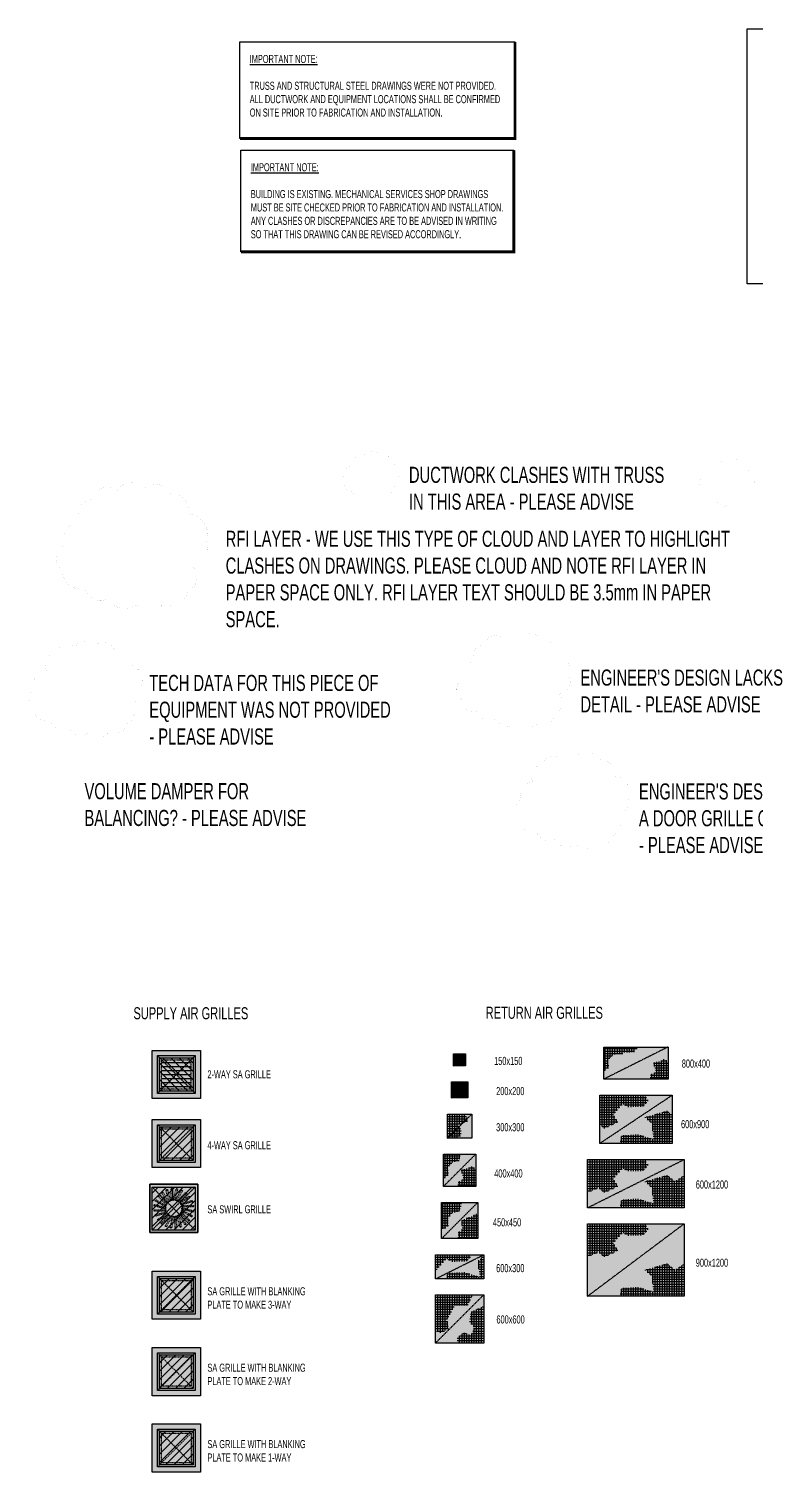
# Model space of a CAD drawing. Header units: millimetres. Extents: x 141 to 153906, y 19826 to 64501.
# Drawn here: x 38453 to 47500, y 22445 to 40407 of the extents above; entities that cross this region are included whole.
import ezdxf

# ---------------------------------------------------------------- set-up
doc = ezdxf.new("R2010")
doc.units = ezdxf.units.MM
doc.linetypes.add('HD', pattern=[3.3, 1.8, -1.5])
for name, color, linetype in [('Hvac-Notes', 7, 'Continuous'), ('Hvac-RAGrille', 210, 'Continuous'), ('Hvac-RAGrilleShade', 223, 'Continuous'), ('Hvac-SAGrille', 160, 'Continuous'), ('Hvac-SAGrilleShade', 163, 'Continuous'), ('Hvac-TextLabel2', 2, 'Continuous'), ('HvacDuctText', 7, 'Continuous'), ('Hvactext', 7, 'Continuous'), ('RFI Layer', 240, 'Continuous')]:
    doc.layers.add(name, color=color, linetype=linetype)
doc.styles.add('Arial Narrow_1', font='ARIALN.TTF', dxfattribs={"height": 250})

# ---------------------------------------------------------------- blocks, each defined once
blk = doc.blocks.new('Diffuser 2-Way')
at = {"layer": 'Hvac-SAGrille'}
h = blk.add_hatch(dxfattribs=at)
h.set_pattern_fill('U', color=8, scale=73.043478, angle=135, style=0, pattern_type=0)
h.set_pattern_definition([(135, (43973.736, -517232.77), (-51.649539, -51.649539), [])])
h.paths.add_polyline_path([(-91, 91), (-508, 91), (-508, 509), (-91, 509)])
at = {"layer": 'Hvac-SAGrilleShade'}
blk.add_hatch(color=256, dxfattribs=at).paths.add_polyline_path([(-600, 0), (0, 0), (0, 600), (-600, 600)])
at = {"layer": 'Hvac-SAGrille', "color": 1, "linetype": 'HD'}
for p, q in [((-535, 535), (-65, 65)), ((-535, 65), (-65, 535))]:
    blk.add_line(p, q, dxfattribs=at)
at = {"layer": 'Hvac-SAGrille', "color": 1, "linetype": 'Continuous'}
for p, q in [((-483, 450), (-117, 450)), ((-483, 400), (-117, 400)), ((-483, 350), (-117, 350)), ((-483, 300), (-117, 300)), ((-483, 250), (-117, 250)), ((-483, 200), (-117, 200)), ((-483, 150), (-117, 150))]:
    blk.add_line(p, q, dxfattribs=at)
at = {"layer": 'Hvac-SAGrille'}
blk.add_lwpolyline([(0, 0), (-600, 0), (-600, 600), (0, 600)], close=True, dxfattribs=at)
at = {"layer": 'Hvac-SAGrille', "color": 1}
blk.add_lwpolyline([(-65, 65), (-535, 65), (-535, 535), (-65, 535)], close=True, dxfattribs=at)
at = {"layer": 'Hvac-SAGrille', "color": 4}
blk.add_lwpolyline([(-91, 91), (-509, 91), (-509, 509), (-91, 509)], close=True, dxfattribs=at)
at = {"layer": 'Hvac-SAGrille', "color": 8, "linetype": 'HD'}
blk.add_lwpolyline([(-117, 117), (-483, 117), (-483, 483), (-117, 483)], close=True, dxfattribs=at)
blk = doc.blocks.new('*X273')
at = {"color": 0}
for p, q in [((24020, 24158), (24750, 24158)), ((24020, 24128), (24771, 24128)), ((24020, 24098), (24755, 24098)), ((24050, 23790), (24050, 24188)), ((24080, 23803), (24080, 24188)), ((24110, 23816), (24110, 24188)), ((24140, 23829), (24140, 24188)), ((24170, 23824), (24170, 24188)), ((24200, 23799), (24200, 24188)), ((24230, 23776), (24230, 24188)), ((24260, 23790), (24260, 24188)), ((24290, 23804), (24290, 24188)), ((24320, 23818), (24320, 24188)), ((24350, 23963), (24350, 24188)), ((24380, 23995), (24380, 24188)), ((24410, 24027), (24410, 24188)), ((24440, 24060), (24440, 24188)), ((24470, 24073), (24470, 24188)), ((24500, 24056), (24500, 24188)), ((24530, 24041), (24530, 24188)), ((24560, 24042), (24560, 24188)), ((24590, 24042), (24590, 24188)), ((24620, 24043), (24620, 24188)), ((24650, 24044), (24650, 24188)), ((24680, 24045), (24680, 24188)), ((24710, 24049), (24710, 24188)), ((24740, 24082), (24740, 24174)), ((24770, 24114), (24770, 24131)), ((24020, 24068), (24448, 24068)), ((24020, 24038), (24420, 24038)), ((24020, 24008), (24392, 24008)), ((24020, 23978), (24364, 23978)), ((24020, 23948), (24340, 23948)), ((24020, 23918), (24359, 23918)), ((24350, 23832), (24350, 23933)), ((24478, 24068), (24727, 24068)), ((24740, 23907), (24740, 23916)), ((24748, 23918), (25103, 23918)), ((24770, 23882), (24770, 23925)), ((24800, 23856), (24800, 23933)), ((24830, 23744), (24830, 23942)), ((24852, 23948), (25067, 23948)), ((24860, 23588), (24860, 23951)), ((24890, 23588), (24890, 23959)), ((24920, 23588), (24920, 23968)), ((24950, 23588), (24950, 23976)), ((24957, 23978), (25032, 23978)), ((24980, 23588), (24980, 23985)), ((25010, 23588), (25010, 23993)), ((25040, 23588), (25040, 23972)), ((25070, 23588), (25070, 23947)), ((25100, 23588), (25100, 23921)), ((25115, 23918), (25220, 23918)), ((25130, 23588), (25130, 23929)), ((25158, 23948), (25220, 23948)), ((25160, 23588), (25160, 23950)), ((25190, 23588), (25190, 23971)), ((25201, 23978), (25220, 23978)), ((24020, 23888), (24378, 23888)), ((24020, 23858), (24397, 23858)), ((24020, 23828), (24139, 23828)), ((24020, 23798), (24069, 23798)), ((24165, 23828), (24342, 23828)), ((24200, 23798), (24278, 23798)), ((24380, 23846), (24380, 23886)), ((24762, 23888), (25220, 23888)), ((24797, 23858), (25220, 23858)), ((24822, 23828), (25220, 23828)), ((24824, 23798), (25220, 23798)), ((24827, 23768), (25220, 23768)), ((24830, 23738), (25220, 23738)), ((24426, 23618), (25220, 23618)), ((24433, 23648), (24815, 23648)), ((24440, 23588), (24440, 23673)), ((24441, 23678), (24718, 23678)), ((24470, 23588), (24470, 23691)), ((24500, 23588), (24500, 23692)), ((24530, 23588), (24530, 23694)), ((24560, 23588), (24560, 23695)), ((24590, 23588), (24590, 23697)), ((24620, 23588), (24620, 23698)), ((24650, 23588), (24650, 23699)), ((24680, 23588), (24680, 23690)), ((24710, 23588), (24710, 23681)), ((24740, 23588), (24740, 23672)), ((24770, 23588), (24770, 23663)), ((24800, 23588), (24800, 23653)), ((24830, 23588), (24830, 23644)), ((24833, 23708), (25220, 23708)), ((24836, 23678), (25220, 23678)), ((24839, 23648), (25220, 23648))]:
    blk.add_line(p, q, dxfattribs=at)
blk = doc.blocks.new('RA-6X12')
at = {"layer": 'Hvac-RAGrilleShade'}
blk.add_hatch(color=256, dxfattribs=at).paths.add_polyline_path([(0, 600), (0, 0), (1200, 0), (1200, 600)])
at = {"layer": 'Hvac-RAGrille', "color": 1, "linetype": 'HD'}
blk.add_line((0, 0), (1200, 600), dxfattribs=at)
at = {"layer": 'Hvac-RAGrille', "color": 210}
blk.add_lwpolyline([(0, 0), (0, 600), (1200, 600), (1200, 0)], close=True, dxfattribs=at)
at = {"layer": 'Hvac-RAGrille', "color": 8}
blk.add_blockref('*X273', (-24020, -23588), dxfattribs=at)
blk = doc.blocks.new('*X275')
at = {"color": 0}
for p, q in [((60695, 33698), (60942, 33698)), ((60695, 33668), (60938, 33668)), ((60695, 33638), (60928, 33638)), ((60695, 33608), (60917, 33608)), ((60710, 33385), (60710, 33713)), ((60740, 33393), (60740, 33713)), ((60770, 33415), (60770, 33713)), ((60800, 33546), (60800, 33713)), ((60830, 33580), (60830, 33713)), ((60860, 33589), (60860, 33713)), ((60890, 33598), (60890, 33713)), ((60920, 33616), (60920, 33713)), ((60695, 33578), (60825, 33578)), ((60695, 33548), (60801, 33548)), ((60695, 33518), (60778, 33518)), ((60695, 33488), (60776, 33488)), ((60695, 33458), (60779, 33458)), ((60695, 33428), (60782, 33428)), ((60943, 33458), (61145, 33458)), ((60946, 33488), (61145, 33488)), ((60949, 33428), (61145, 33428)), ((60950, 33427), (60950, 33490)), ((60980, 33263), (60980, 33506)), ((61003, 33518), (61145, 33518)), ((61010, 33263), (61010, 33520)), ((61040, 33263), (61040, 33529)), ((61070, 33263), (61070, 33537)), ((61087, 33548), (61145, 33548)), ((61100, 33263), (61100, 33557)), ((61130, 33263), (61130, 33570)), ((60695, 33398), (60747, 33398)), ((60898, 33278), (61145, 33278)), ((60900, 33308), (61145, 33308)), ((60902, 33338), (61145, 33338)), ((60920, 33263), (60920, 33352)), ((60949, 33368), (61145, 33368)), ((60950, 33398), (61145, 33398)), ((60950, 33263), (60950, 33381))]:
    blk.add_line(p, q, dxfattribs=at)
blk = doc.blocks.new('RA-45X45')
at = {"layer": 'Hvac-RAGrilleShade'}
blk.add_hatch(color=256, dxfattribs=at).paths.add_polyline_path([(0, 450), (0, 0), (450, 0), (450, 450)])
at = {"layer": 'Hvac-RAGrille', "color": 1, "linetype": 'HD'}
blk.add_line((0, 0), (450, 450), dxfattribs=at)
at = {"layer": 'Hvac-RAGrille', "color": 210}
blk.add_lwpolyline([(0, 0), (0, 450), (450, 450), (450, 0)], close=True, dxfattribs=at)
at = {"layer": 'Hvac-RAGrille', "color": 8}
blk.add_blockref('*X275', (-60695, -33263), dxfattribs=at)
blk = doc.blocks.new('*X277')
at = {"color": 0}
for p, q in [((56520, 12668), (56727, 12668)), ((56520, 12638), (56722, 12638)), ((56520, 12608), (56713, 12608)), ((56520, 12578), (56624, 12578)), ((56540, 12398), (56540, 12688)), ((56570, 12522), (56570, 12688)), ((56600, 12554), (56600, 12688)), ((56630, 12585), (56630, 12688)), ((56660, 12594), (56660, 12688)), ((56690, 12602), (56690, 12688)), ((56720, 12628), (56720, 12688)), ((56520, 12548), (56595, 12548)), ((56520, 12518), (56570, 12518)), ((56520, 12488), (56576, 12488)), ((56520, 12458), (56583, 12458)), ((56520, 12428), (56578, 12428)), ((56520, 12398), (56540, 12398)), ((56570, 12422), (56570, 12518)), ((56739, 12488), (56920, 12488)), ((56747, 12458), (56920, 12458)), ((56750, 12447), (56750, 12497)), ((56755, 12428), (56920, 12428)), ((56764, 12398), (56920, 12398)), ((56780, 12288), (56780, 12503)), ((56810, 12288), (56810, 12509)), ((56831, 12518), (56904, 12518)), ((56840, 12288), (56840, 12522)), ((56870, 12288), (56870, 12535)), ((56900, 12288), (56900, 12523)), ((56699, 12308), (56920, 12308)), ((56702, 12338), (56920, 12338)), ((56720, 12288), (56720, 12354)), ((56750, 12368), (56920, 12368)), ((56750, 12288), (56750, 12368))]:
    blk.add_line(p, q, dxfattribs=at)
blk = doc.blocks.new('RA-4X4')
at = {"layer": 'Hvac-RAGrilleShade'}
blk.add_hatch(color=256, dxfattribs=at).paths.add_polyline_path([(0, 400), (0, 0), (400, 0), (400, 400)])
at = {"layer": 'Hvac-RAGrille', "color": 1, "linetype": 'HD'}
blk.add_line((0, 0), (400, 400), dxfattribs=at)
at = {"layer": 'Hvac-RAGrille', "color": 210}
blk.add_lwpolyline([(0, 0), (0, 400), (400, 400), (400, 0)], close=True, dxfattribs=at)
at = {"layer": 'Hvac-RAGrille', "color": 8}
blk.add_blockref('*X277', (-56520, -12288), dxfattribs=at)
blk = doc.blocks.new('600x300 Eggcrate')
at = {"layer": 'Hvac-RAGrilleShade'}
blk.add_hatch(color=256, dxfattribs=at).paths.add_polyline_path([(56008, 15411), (56008, 15111), (56608, 15111), (56608, 15411)])
at = {"layer": 'Hvac-RAGrille', "color": 1, "linetype": 'HD'}
blk.add_line((56008, 15111), (56608, 15411), dxfattribs=at)
at = {"layer": 'Hvac-RAGrille', "color": 8}
for p, q in [((56008, 15381), (56443, 15381)), ((56008, 15351), (56136, 15351)), ((56008, 15321), (56108, 15321)), ((56008, 15291), (56080, 15291)), ((56038, 15246), (56038, 15411)), ((56068, 15278), (56068, 15411)), ((56098, 15310), (56098, 15411)), ((56128, 15343), (56128, 15411)), ((56158, 15356), (56158, 15411)), ((56166, 15351), (56416, 15351)), ((56188, 15339), (56188, 15411)), ((56218, 15324), (56218, 15411)), ((56248, 15324), (56248, 15411)), ((56278, 15325), (56278, 15411)), ((56308, 15326), (56308, 15411)), ((56338, 15327), (56338, 15411)), ((56368, 15328), (56368, 15411)), ((56398, 15332), (56398, 15411)), ((56428, 15365), (56428, 15411)), ((56458, 15400), (56458, 15409)), ((56540, 15321), (56608, 15321)), ((56543, 15291), (56608, 15291)), ((56548, 15237), (56548, 15344)), ((56562, 15351), (56608, 15351)), ((56578, 15381), (56608, 15381)), ((56578, 15111), (56578, 15373)), ((56008, 15261), (56053, 15261)), ((56008, 15231), (56028, 15231)), ((56152, 15141), (56533, 15141)), ((56158, 15111), (56158, 15166)), ((56159, 15171), (56436, 15171)), ((56188, 15111), (56188, 15184)), ((56218, 15111), (56218, 15185)), ((56248, 15111), (56248, 15187)), ((56278, 15111), (56278, 15188)), ((56308, 15111), (56308, 15190)), ((56338, 15111), (56338, 15191)), ((56368, 15111), (56368, 15192)), ((56398, 15111), (56398, 15183)), ((56428, 15111), (56428, 15174)), ((56458, 15111), (56458, 15165)), ((56488, 15111), (56488, 15155)), ((56518, 15111), (56518, 15146)), ((56546, 15261), (56608, 15261)), ((56548, 15231), (56608, 15231)), ((56548, 15111), (56548, 15137)), ((56551, 15201), (56608, 15201)), ((56554, 15171), (56608, 15171)), ((56557, 15141), (56608, 15141))]:
    blk.add_line(p, q, dxfattribs=at)
at = {"layer": 'Hvac-RAGrille', "color": 210}
blk.add_lwpolyline([(56008, 15111), (56008, 15411), (56608, 15411), (56608, 15111)], close=True, dxfattribs=at)
blk = doc.blocks.new('900x600 Eggcrate')
at = {"layer": 'Hvac-RAGrilleShade'}
blk.add_hatch(color=256, dxfattribs=at).paths.add_polyline_path([(0, 600), (0, 0), (900, 0), (900, 600)])
at = {"layer": 'Hvac-RAGrille', "color": 1, "linetype": 'HD'}
blk.add_line((0, 0), (900, 600), dxfattribs=at)
at = {"layer": 'Hvac-RAGrille', "color": 8}
for p, q in [((0, 570), (581, 570)), ((0, 540), (601, 540)), ((30, 211), (30, 600)), ((60, 187), (60, 600)), ((90, 201), (90, 600)), ((120, 215), (120, 600)), ((150, 229), (150, 600)), ((180, 374), (180, 600)), ((210, 407), (210, 600)), ((240, 439), (240, 600)), ((270, 471), (270, 600)), ((300, 485), (300, 600)), ((330, 468), (330, 600)), ((360, 452), (360, 600)), ((390, 453), (390, 600)), ((420, 454), (420, 600)), ((450, 455), (450, 600)), ((480, 455), (480, 600)), ((510, 456), (510, 600)), ((540, 461), (540, 600)), ((570, 493), (570, 585)), ((600, 525), (600, 542)), ((0, 510), (586, 510)), ((0, 480), (278, 480)), ((0, 450), (250, 450)), ((0, 420), (222, 420)), ((0, 390), (195, 390)), ((0, 360), (170, 360)), ((308, 480), (558, 480)), ((683, 360), (898, 360)), ((690, 0), (690, 362)), ((720, 0), (720, 371)), ((750, 0), (750, 379)), ((780, 0), (780, 388)), ((788, 390), (862, 390)), ((810, 0), (810, 396)), ((840, 0), (840, 405)), ((870, 0), (870, 383)), ((0, 330), (189, 330)), ((0, 300), (209, 300)), ((0, 270), (228, 270)), ((0, 240), (172, 240)), ((31, 210), (109, 210)), ((180, 244), (180, 345)), ((210, 258), (210, 298)), ((570, 319), (570, 328)), ((578, 330), (900, 330)), ((592, 300), (900, 300)), ((600, 293), (600, 336)), ((627, 270), (900, 270)), ((630, 268), (630, 345)), ((652, 240), (900, 240)), ((655, 210), (900, 210)), ((658, 180), (900, 180)), ((660, 156), (660, 353)), ((256, 30), (900, 30)), ((264, 60), (645, 60)), ((270, 0), (270, 85)), ((271, 90), (548, 90)), ((300, 0), (300, 102)), ((330, 0), (330, 104)), ((360, 0), (360, 105)), ((390, 0), (390, 107)), ((420, 0), (420, 108)), ((450, 0), (450, 110)), ((480, 0), (480, 111)), ((510, 0), (510, 102)), ((540, 0), (540, 93)), ((570, 0), (570, 83)), ((600, 0), (600, 74)), ((630, 0), (630, 65)), ((660, 0), (660, 56)), ((661, 150), (900, 150)), ((663, 120), (900, 120)), ((666, 90), (900, 90)), ((669, 60), (900, 60))]:
    blk.add_line(p, q, dxfattribs=at)
at = {"layer": 'Hvac-RAGrille', "color": 210}
blk.add_lwpolyline([(0, 0), (0, 600), (900, 600), (900, 0)], close=True, dxfattribs=at)
blk = doc.blocks.new('*X74')
at = {"color": 0}
for p, q in [((74420, 19958), (74868, 19958)), ((74450, 19530), (74450, 19988)), ((74480, 19516), (74480, 19988)), ((74510, 19526), (74510, 19988)), ((74540, 19544), (74540, 19988)), ((74570, 19692), (74570, 19988)), ((74600, 19746), (74600, 19988)), ((74630, 19800), (74630, 19988)), ((74660, 19854), (74660, 19988)), ((74690, 19855), (74690, 19988)), ((74720, 19855), (74720, 19988)), ((74750, 19855), (74750, 19988)), ((74780, 19856), (74780, 19988)), ((74810, 19856), (74810, 19988)), ((74840, 19900), (74840, 19988)), ((74870, 19962), (74870, 19988)), ((74420, 19928), (74854, 19928)), ((74420, 19898), (74839, 19898)), ((74420, 19868), (74825, 19868)), ((74420, 19838), (74651, 19838)), ((74420, 19808), (74634, 19808)), ((74420, 19778), (74618, 19778)), ((74869, 19778), (75020, 19778)), ((74870, 19618), (74870, 19779)), ((74900, 19590), (74900, 19792)), ((74930, 19388), (74930, 19806)), ((74935, 19808), (75020, 19808)), ((74960, 19388), (74960, 19819)), ((74990, 19388), (74990, 19833)), ((75001, 19838), (75020, 19838)), ((74420, 19748), (74601, 19748)), ((74420, 19718), (74584, 19718)), ((74420, 19688), (74568, 19688)), ((74420, 19658), (74570, 19658)), ((74420, 19628), (74574, 19628)), ((74420, 19598), (74578, 19598)), ((74570, 19561), (74570, 19662)), ((74844, 19658), (75020, 19658)), ((74848, 19688), (75020, 19688)), ((74852, 19718), (75020, 19718)), ((74856, 19748), (75020, 19748)), ((74859, 19628), (75020, 19628)), ((74890, 19598), (75020, 19598)), ((74420, 19568), (74582, 19568)), ((74433, 19538), (74530, 19538)), ((74690, 19448), (75020, 19448)), ((74690, 19418), (75020, 19418)), ((74720, 19388), (74720, 19477)), ((74721, 19478), (75020, 19478)), ((74750, 19388), (74750, 19503)), ((74756, 19508), (74801, 19508)), ((74780, 19388), (74780, 19517)), ((74810, 19388), (74810, 19505)), ((74840, 19388), (74840, 19494)), ((74870, 19388), (74870, 19506)), ((74871, 19508), (75020, 19508)), ((74883, 19538), (75020, 19538)), ((74896, 19568), (75020, 19568)), ((74900, 19388), (74900, 19577))]:
    blk.add_line(p, q, dxfattribs=at)
blk = doc.blocks.new('600x600 Eggcrate')
at = {"layer": 'Hvac-RAGrille'}
blk.add_hatch(color=223, dxfattribs=at).paths.add_polyline_path([(0, 600), (0, 0), (600, 0), (600, 600)])
at = {"layer": 'Hvac-RAGrille', "color": 1, "linetype": 'HD'}
blk.add_line((0, 0), (600, 600), dxfattribs=at)
at = {"layer": 'Hvac-RAGrille', "color": 210}
blk.add_lwpolyline([(0, 0), (0, 600), (600, 600), (600, 0)], close=True, dxfattribs=at)
at = {"layer": 'Hvac-RAGrille', "color": 8}
blk.add_blockref('*X74', (-74420, -19388), dxfattribs=at)
blk = doc.blocks.new('800x400 EGC')
at = {"layer": 'Hvac-RAGrilleShade'}
blk.add_hatch(color=256, dxfattribs=at).paths.add_polyline_path([(400, 200), (-400, 200), (-400, -200), (400, -200)])
at = {"layer": 'Hvac-RAGrille', "color": 1, "linetype": 'HD'}
blk.add_line((400, 200), (-400, -200), dxfattribs=at)
at = {"layer": 'Hvac-RAGrille', "color": 8}
for p, q in [((-400, 180), (17, 180)), ((-380, -90), (-380, 200)), ((-350, 34), (-350, 200)), ((-320, 65), (-320, 200)), ((-290, 96), (-290, 200)), ((-260, 106), (-260, 200)), ((-230, 114), (-230, 200)), ((-200, 114), (-200, 200)), ((-170, 114), (-170, 200)), ((-140, 130), (-140, 200)), ((-110, 132), (-110, 200)), ((-80, 132), (-80, 200)), ((-50, 134), (-50, 200)), ((-20, 137), (-20, 200)), ((-400, 150), (-26, 150)), ((-400, 120), (-160, 120)), ((-400, 90), (-296, 90)), ((-400, 60), (-325, 60)), ((-400, 30), (-350, 30)), ((-400, 0), (-344, 0)), ((-350, -66), (-350, 30)), ((219, 0), (400, 0)), ((230, -42), (230, 9)), ((260, -200), (260, 15)), ((290, -200), (290, 21)), ((311, 30), (384, 30)), ((320, -200), (320, 34)), ((350, -200), (350, 47)), ((380, -200), (380, 35)), ((-400, -30), (-337, -30)), ((-400, -60), (-342, -60)), ((-400, -90), (-380, -90)), ((182, -150), (400, -150)), ((200, -200), (200, -134)), ((227, -30), (400, -30)), ((230, -200), (230, -120)), ((231, -120), (400, -120)), ((235, -60), (400, -60)), ((244, -90), (400, -90)), ((180, -180), (400, -180))]:
    blk.add_line(p, q, dxfattribs=at)
at = {"layer": 'Hvac-RAGrille', "color": 210}
blk.add_lwpolyline([(-400, 200), (400, 200), (400, -200), (-400, -200), (-400, 200)], dxfattribs=at)
blk = doc.blocks.new('1200x900')
at = {"layer": 'Hvac-RAGrilleShade'}
blk.add_hatch(color=256, dxfattribs=at).paths.add_polyline_path([(-600, 450), (-600, -450), (600, -450), (600, 450)])
at = {"layer": 'Hvac-RAGrille', "color": 1, "linetype": 'HD'}
blk.add_line((-600, -450), (600, 450), dxfattribs=at)
at = {"layer": 'Hvac-RAGrille', "color": 8}
for p, q in [((-600, 420), (131, 420)), ((-600, 390), (151, 390)), ((-600, 360), (136, 360)), ((-570, 52), (-570, 450)), ((-540, 65), (-540, 450)), ((-510, 78), (-510, 450)), ((-480, 90), (-480, 450)), ((-450, 86), (-450, 450)), ((-420, 61), (-420, 450)), ((-390, 37), (-390, 450)), ((-360, 51), (-360, 450)), ((-330, 65), (-330, 450)), ((-300, 79), (-300, 450)), ((-270, 224), (-270, 450)), ((-240, 257), (-240, 450)), ((-210, 289), (-210, 450)), ((-180, 321), (-180, 450)), ((-150, 335), (-150, 450)), ((-120, 318), (-120, 450)), ((-90, 302), (-90, 450)), ((-60, 303), (-60, 450)), ((-30, 304), (-30, 450)), ((0, 305), (0, 450)), ((30, 305), (30, 450)), ((60, 306), (60, 450)), ((90, 311), (90, 450)), ((120, 343), (120, 435)), ((150, 375), (150, 392)), ((-600, 330), (-172, 330)), ((-600, 300), (-200, 300)), ((-600, 270), (-228, 270)), ((-600, 240), (-255, 240)), ((-600, 210), (-280, 210)), ((-600, 180), (-261, 180)), ((-270, 94), (-270, 195)), ((-142, 330), (108, 330)), ((-600, 150), (-241, 150)), ((-600, 120), (-222, 120)), ((-600, 90), (-481, 90)), ((-600, 60), (-551, 60)), ((-455, 90), (-278, 90)), ((-419, 60), (-341, 60)), ((-240, 108), (-240, 148)), ((120, -131), (120, -122)), ((128, -120), (484, -120)), ((142, -150), (600, -150)), ((150, -157), (150, -114)), ((180, -182), (180, -105)), ((210, -294), (210, -97)), ((233, -90), (448, -90)), ((240, -450), (240, -88)), ((270, -450), (270, -79)), ((300, -450), (300, -71)), ((330, -450), (330, -62)), ((338, -60), (412, -60)), ((360, -450), (360, -54)), ((390, -450), (390, -45)), ((420, -450), (420, -67)), ((450, -450), (450, -92)), ((480, -450), (480, -117)), ((496, -120), (600, -120)), ((510, -450), (510, -110)), ((538, -90), (600, -90)), ((540, -450), (540, -89)), ((570, -450), (570, -68)), ((581, -60), (600, -60)), ((-150, -450), (-150, -348)), ((-120, -450), (-120, -346)), ((-90, -450), (-90, -345)), ((-60, -450), (-60, -343)), ((-30, -450), (-30, -342)), ((0, -450), (0, -340)), ((30, -450), (30, -339)), ((60, -450), (60, -348)), ((90, -450), (90, -357)), ((177, -180), (600, -180)), ((202, -210), (600, -210)), ((205, -240), (600, -240)), ((208, -270), (600, -270)), ((211, -300), (600, -300)), ((213, -330), (600, -330)), ((-194, -420), (600, -420)), ((-186, -390), (195, -390)), ((-180, -450), (-180, -365)), ((-179, -360), (98, -360)), ((120, -450), (120, -367)), ((150, -450), (150, -376)), ((180, -450), (180, -385)), ((210, -450), (210, -394)), ((216, -360), (600, -360)), ((219, -390), (600, -390))]:
    blk.add_line(p, q, dxfattribs=at)
at = {"layer": 'Hvac-RAGrille'}
blk.add_lwpolyline([(-600, -450), (-600, 450), (600, 450), (600, -450)], close=True, dxfattribs=at)
blk = doc.blocks.new('SA Grille')
at = {"layer": 'Hvac-SAGrille'}
blk.add_hatch(color=163, dxfattribs=at).paths.add_polyline_path([(0, 600), (0, 0), (600, 0), (600, 600)])
h = blk.add_hatch(dxfattribs=at)
h.set_pattern_fill('U', color=8, scale=73.043478, angle=45, style=0, pattern_type=0)
h.set_pattern_definition([(45, (-517232.77, -43973.01), (-51.649539, 51.649539), [])])
h.paths.add_polyline_path([(91, 509), (91, 91), (509, 91), (509, 509)])
at = {"layer": 'Hvac-SAGrille', "color": 1, "linetype": 'HD'}
for p, q in [((65, 535), (509, 91)), ((65, 65), (535, 535))]:
    blk.add_line(p, q, dxfattribs=at)
at = {"layer": 'Hvac-SAGrille'}
blk.add_lwpolyline([(0, 0), (0, 600), (600, 600), (600, 0)], close=True, dxfattribs=at)
at = {"layer": 'Hvac-SAGrille', "color": 1}
blk.add_lwpolyline([(65, 65), (65, 535), (535, 535), (535, 65)], close=True, dxfattribs=at)
at = {"layer": 'Hvac-SAGrille', "color": 4}
blk.add_lwpolyline([(91, 91), (91, 509), (509, 509), (509, 91)], close=True, dxfattribs=at)
at = {"layer": 'Hvac-SAGrille', "color": 8, "linetype": 'HD'}
blk.add_lwpolyline([(117, 117), (117, 483), (483, 483), (483, 117)], close=True, dxfattribs=at)
blk = doc.blocks.new('Swirl Diffuser')
at = {"layer": 'Hvac-SAGrille'}
blk.add_hatch(color=163, dxfattribs=at).paths.add_polyline_path([(0, 595), (-595, 595), (-595, 0), (0, 0)])
h = blk.add_hatch(dxfattribs=at)
h.set_pattern_fill('U', color=8, scale=73.043478, angle=45, style=0, pattern_type=0)
h.set_pattern_definition([(45, (31802.42, -18613.85), (-51.64954, 51.64954), [])])
h.paths.add_polyline_path([(-35, 560), (-35, 30), (-565, 30), (-565, 560)])
for p, q in [((-595, 595), (0, 595)), ((-595, 0), (-595, 595)), ((-595, 595), (-595, 0)), ((0, 595), (-595, 595)), ((0, 595), (0, 0)), ((0, 0), (0, 595)), ((0, 0), (-595, 0)), ((-595, 0), (0, 0))]:
    blk.add_line(p, q, dxfattribs=at)
at = {"layer": 'Hvac-SAGrille', "color": 1, "linetype": 'HD'}
for p, q in [((-565, 560), (-35, 30)), ((-35, 560), (-565, 30))]:
    blk.add_line(p, q, dxfattribs=at)
at = {"layer": 'Hvac-SAGrille', "color": 8, "linetype": 'HD', "ltscale": 5}
for p, q in [((-333, 538), (-315, 538)), ((-315, 535), (-333, 535)), ((-332, 395), (-332, 541)), ((-332, 541), (-315, 541)), ((-315, 539), (-332, 539)), ((-327, 539), (-327, 538)), ((-320, 538), (-320, 539)), ((-315, 541), (-315, 395)), ((-306, 400), (-268, 542)), ((-251, 537), (-289, 396)), ((-252, 532), (-270, 536)), ((-252, 535), (-269, 540)), ((-269, 539), (-252, 534)), ((-268, 542), (-251, 537)), ((-263, 538), (-263, 538)), ((-257, 536), (-257, 537)), ((-526, 389), (-517, 404)), ((-399, 316), (-526, 389)), ((-515, 403), (-524, 388)), ((-523, 387), (-514, 403)), ((-512, 402), (-521, 386)), ((-521, 393), (-521, 393)), ((-517, 398), (-518, 398)), ((-517, 404), (-390, 331)), ((-494, 445), (-482, 457)), ((-391, 342), (-494, 445)), ((-480, 456), (-493, 444)), ((-492, 443), (-480, 456)), ((-478, 454), (-491, 441)), ((-489, 448), (-488, 447)), ((-484, 451), (-485, 452)), ((-482, 457), (-378, 354)), ((-449, 491), (-434, 500)), ((-433, 498), (-449, 489)), ((-376, 364), (-449, 491)), ((-448, 488), (-433, 497)), ((-431, 495), (-447, 486)), ((-444, 492), (-443, 491)), ((-438, 494), (-438, 495)), ((-434, 500), (-361, 373)), ((-395, 345), (-382, 358)), ((-394, 524), (-377, 528)), ((-394, 521), (-376, 526)), ((-377, 526), (-394, 522)), ((-356, 382), (-394, 524)), ((-376, 523), (-393, 518)), ((-388, 523), (-388, 522)), ((-382, 524), (-382, 525)), ((-379, 369), (-364, 378)), ((-362, 376), (-378, 367)), ((-377, 528), (-339, 387)), ((-377, 366), (-362, 375)), ((-361, 373), (-376, 364)), ((-373, 369), (-372, 369)), ((-367, 372), (-367, 373)), ((-358, 388), (-341, 392)), ((-340, 390), (-357, 385)), ((-357, 384), (-340, 389)), ((-339, 387), (-356, 382)), ((-352, 387), (-351, 386)), ((-345, 387), (-346, 388)), ((-333, 400), (-315, 400)), ((-315, 397), (-333, 397)), ((-332, 397), (-315, 397)), ((-315, 395), (-332, 395)), ((-327, 397), (-327, 397)), ((-320, 397), (-320, 397)), ((-306, 402), (-288, 398)), ((-289, 396), (-306, 400)), ((-305, 406), (-287, 401)), ((-288, 398), (-305, 403)), ((-300, 402), (-300, 401)), ((-294, 399), (-294, 400)), ((-279, 399), (-206, 526)), ((-264, 390), (-279, 399)), ((-262, 393), (-278, 402)), ((-278, 401), (-263, 392)), ((-277, 404), (-261, 395)), ((-273, 399), (-273, 398)), ((-268, 395), (-267, 396)), ((-191, 517), (-264, 390)), ((-253, 391), (-150, 494)), ((-241, 378), (-253, 391)), ((-239, 380), (-252, 393)), ((-252, 392), (-240, 380)), ((-250, 395), (-237, 382)), ((-247, 389), (-248, 388)), ((-244, 384), (-243, 384)), ((-138, 482), (-241, 378)), ((-231, 376), (-104, 449)), ((-222, 361), (-231, 376)), ((-229, 377), (-220, 362)), ((-219, 362), (-228, 378)), ((-226, 379), (-217, 364)), ((-226, 373), (-226, 372)), ((-223, 367), (-222, 367)), ((-95, 434), (-222, 361)), ((-213, 356), (-71, 394)), ((-208, 339), (-213, 356)), ((-211, 357), (-206, 340)), ((-205, 340), (-210, 357)), ((-193, 512), (-209, 521)), ((-208, 523), (-192, 514)), ((-67, 377), (-208, 339)), ((-192, 515), (-207, 524)), ((-207, 358), (-203, 341)), ((-206, 526), (-191, 517)), ((-202, 521), (-202, 521)), ((-197, 517), (-197, 518)), ((-141, 478), (-154, 491)), ((-152, 492), (-139, 480)), ((-139, 480), (-151, 493)), ((-150, 494), (-138, 482)), ((-147, 489), (-148, 488)), ((-144, 484), (-143, 485)), ((-100, 431), (-109, 447)), ((-107, 448), (-98, 433)), ((-97, 433), (-106, 449)), ((-104, 449), (-95, 434)), ((-103, 444), (-104, 443)), ((-101, 438), (-100, 438)), ((-72, 376), (-77, 393)), ((-74, 394), (-69, 376)), ((-69, 377), (-73, 394)), ((-72, 388), (-73, 388)), ((-71, 394), (-67, 377)), ((-71, 382), (-70, 382)), ((-542, 327), (-537, 344)), ((-400, 289), (-542, 327)), ((-541, 280), (-395, 280)), ((-541, 263), (-541, 280)), ((-395, 263), (-541, 263)), ((-535, 343), (-540, 326)), ((-539, 326), (-534, 343)), ((-539, 280), (-539, 263)), ((-538, 275), (-539, 275)), ((-539, 268), (-538, 268)), ((-538, 332), (-538, 332)), ((-538, 262), (-538, 280)), ((-537, 344), (-396, 306)), ((-536, 338), (-537, 338)), ((-532, 343), (-536, 325)), ((-535, 280), (-535, 262)), ((-528, 218), (-387, 256)), ((-524, 201), (-528, 218)), ((-521, 201), (-526, 219)), ((-526, 218), (-522, 201)), ((-524, 213), (-525, 213)), ((-382, 239), (-524, 201)), ((-523, 219), (-518, 202)), ((-523, 207), (-522, 207)), ((-500, 161), (-373, 234)), ((-364, 219), (-491, 146)), ((-457, 113), (-354, 217)), ((-342, 204), (-445, 101)), ((-406, 290), (-401, 308)), ((-404, 318), (-395, 334)), ((-404, 78), (-331, 205)), ((-398, 307), (-403, 290)), ((-393, 333), (-402, 317)), ((-402, 289), (-398, 307)), ((-402, 295), (-401, 295)), ((-401, 317), (-392, 332)), ((-396, 306), (-400, 289)), ((-399, 301), (-400, 301)), ((-400, 262), (-400, 280)), ((-390, 331), (-399, 316)), ((-399, 322), (-398, 322)), ((-397, 280), (-397, 262)), ((-397, 263), (-397, 280)), ((-397, 275), (-397, 275)), ((-397, 268), (-397, 268)), ((-395, 327), (-396, 328)), ((-395, 280), (-395, 263)), ((-380, 356), (-393, 343)), ((-392, 343), (-380, 355)), ((-388, 237), (-392, 254)), ((-378, 354), (-391, 342)), ((-390, 255), (-385, 238)), ((-389, 348), (-388, 347)), ((-384, 238), (-389, 255)), ((-316, 196), (-389, 69)), ((-387, 250), (-388, 249)), ((-387, 256), (-382, 239)), ((-387, 243), (-386, 244)), ((-384, 351), (-384, 352)), ((-369, 216), (-378, 231)), ((-376, 233), (-367, 217)), ((-366, 218), (-375, 233)), ((-373, 234), (-364, 219)), ((-372, 228), (-373, 228)), ((-369, 222), (-369, 223)), ((-345, 200), (-358, 213)), ((-356, 215), (-343, 202)), ((-343, 203), (-355, 215)), ((-354, 217), (-342, 204)), ((-351, 211), (-352, 211)), ((-348, 206), (-347, 207)), ((-344, 58), (-306, 199)), ((-318, 191), (-334, 200)), ((-333, 202), (-317, 193)), ((-317, 194), (-332, 203)), ((-331, 205), (-316, 196)), ((-327, 200), (-328, 199)), ((-289, 195), (-327, 53)), ((-322, 196), (-322, 197)), ((-290, 189), (-308, 194)), ((-307, 197), (-290, 192)), ((-289, 193), (-307, 197)), ((-306, 199), (-289, 195)), ((-301, 196), (-301, 195)), ((-295, 193), (-295, 194)), ((-280, 54), (-280, 200)), ((-280, 200), (-263, 200)), ((-280, 198), (-262, 198)), ((-263, 198), (-280, 198)), ((-262, 195), (-280, 195)), ((-275, 198), (-275, 198)), ((-268, 198), (-268, 198)), ((-263, 200), (-263, 54)), ((-256, 208), (-239, 213)), ((-218, 67), (-256, 208)), ((-238, 211), (-255, 206)), ((-255, 205), (-238, 210)), ((-237, 207), (-254, 203)), ((-250, 208), (-249, 207)), ((-243, 208), (-244, 209)), ((-239, 213), (-201, 71)), ((-234, 222), (-219, 231)), ((-161, 95), (-234, 222)), ((-218, 229), (-233, 220)), ((-233, 219), (-217, 228)), ((-216, 226), (-231, 217)), ((-228, 223), (-228, 222)), ((-222, 226), (-223, 226)), ((-219, 231), (-146, 104)), ((-217, 241), (-204, 253)), ((-113, 138), (-217, 241)), ((-215, 239), (-202, 252)), ((-203, 252), (-215, 240)), ((-200, 250), (-213, 237)), ((-211, 244), (-211, 243)), ((-208, 352), (-209, 351)), ((-208, 345), (-207, 346)), ((-206, 247), (-207, 248)), ((-205, 264), (-196, 279)), ((-78, 191), (-205, 264)), ((-204, 253), (-101, 150)), ((-194, 278), (-203, 263)), ((-202, 262), (-193, 278)), ((-200, 315), (-200, 332)), ((-200, 332), (-54, 332)), ((-54, 315), (-200, 315)), ((-191, 277), (-200, 261)), ((-200, 268), (-199, 267)), ((-199, 289), (-195, 306)), ((-58, 251), (-199, 289)), ((-198, 315), (-198, 333)), ((-198, 332), (-198, 315)), ((-198, 327), (-198, 327)), ((-198, 320), (-198, 320)), ((-193, 306), (-197, 288)), ((-197, 288), (-192, 305)), ((-196, 273), (-197, 273)), ((-196, 294), (-195, 294)), ((-196, 279), (-69, 206)), ((-195, 333), (-195, 315)), ((-195, 306), (-53, 268)), ((-189, 305), (-194, 287)), ((-193, 300), (-194, 300)), ((-83, 193), (-74, 209)), ((-72, 208), (-81, 192)), ((-80, 192), (-71, 207)), ((-69, 206), (-78, 191)), ((-78, 197), (-77, 197)), ((-74, 202), (-74, 202)), ((-63, 252), (-59, 270)), ((-56, 269), (-61, 252)), ((-60, 315), (-60, 333)), ((-60, 252), (-55, 269)), ((-59, 257), (-58, 257)), ((-53, 268), (-58, 251)), ((-57, 333), (-57, 315)), ((-56, 327), (-57, 327)), ((-57, 320), (-56, 320)), ((-57, 263), (-57, 263)), ((-56, 315), (-56, 332)), ((-54, 332), (-54, 315)), ((-491, 146), (-500, 161)), ((-498, 162), (-489, 146)), ((-488, 147), (-497, 162)), ((-495, 164), (-486, 148)), ((-494, 157), (-495, 157)), ((-492, 151), (-491, 152)), ((-445, 101), (-457, 113)), ((-443, 103), (-456, 115)), ((-456, 115), (-444, 102)), ((-454, 117), (-441, 104)), ((-451, 111), (-452, 110)), ((-448, 106), (-447, 107)), ((-389, 69), (-404, 78)), ((-387, 72), (-403, 81)), ((-403, 80), (-388, 71)), ((-402, 83), (-386, 74)), ((-398, 78), (-398, 77)), ((-393, 74), (-393, 74)), ((-327, 53), (-344, 58)), ((-343, 63), (-325, 59)), ((-326, 56), (-343, 61)), ((-343, 60), (-326, 55)), ((-338, 59), (-338, 58)), ((-332, 57), (-332, 57)), ((-280, 60), (-262, 60)), ((-262, 57), (-280, 57)), ((-280, 56), (-263, 56)), ((-263, 54), (-280, 54)), ((-275, 57), (-275, 56)), ((-268, 56), (-268, 57)), ((-219, 72), (-202, 77)), ((-201, 74), (-219, 69)), ((-218, 69), (-201, 73)), ((-201, 71), (-218, 67)), ((-213, 71), (-213, 70)), ((-207, 72), (-207, 73)), ((-164, 100), (-148, 109)), ((-147, 107), (-162, 98)), ((-162, 97), (-146, 106)), ((-146, 104), (-161, 95)), ((-157, 101), (-157, 100)), ((-151, 103), (-152, 104)), ((-117, 141), (-104, 154)), ((-103, 152), (-115, 139)), ((-115, 139), (-102, 151)), ((-101, 150), (-113, 138)), ((-111, 144), (-110, 143)), ((-106, 147), (-107, 148))]:
    blk.add_line(p, q, dxfattribs=at)
at = {"layer": 'Hvac-SAGrille', "color": 1}
blk.add_lwpolyline([(-565, 30), (-565, 560), (-35, 560), (-35, 30)], close=True, dxfattribs=at)
blk = doc.blocks.new('*X279')
at = {"color": 0}
for p, q in [((57170, 28208), (57405, 28208)), ((57200, 27938), (57200, 28238)), ((57230, 27938), (57230, 28238)), ((57260, 27938), (57260, 28238)), ((57290, 27950), (57290, 28238)), ((57320, 28110), (57320, 28238)), ((57350, 28122), (57350, 28234)), ((57380, 28133), (57380, 28225)), ((57170, 28178), (57413, 28178)), ((57170, 28148), (57419, 28148)), ((57170, 28118), (57341, 28118)), ((57170, 28088), (57305, 28088)), ((57170, 28058), (57331, 28058)), ((57170, 28028), (57340, 28028)), ((57320, 27964), (57320, 28072)), ((57410, 28145), (57410, 28191)), ((57170, 27998), (57338, 27998)), ((57170, 27968), (57330, 27968))]:
    blk.add_line(p, q, dxfattribs=at)
blk = doc.blocks.new('150x150 EC')
at = {"layer": 'Hvac-RAGrilleShade'}
blk.add_hatch(color=256, dxfattribs=at).paths.add_polyline_path([(-150, 150), (-150, 0), (0, 0), (0, 150)])
at = {"layer": 'Hvac-RAGrille', "color": 1, "linetype": 'HD'}
blk.add_line((-150, 0), (0, 150), dxfattribs=at)
at = {"layer": 'Hvac-RAGrille'}
blk.add_lwpolyline([(-150, 0), (-150, 150), (0, 150), (0, 0)], close=True, dxfattribs=at)
at = {"layer": 'Hvac-RAGrille', "color": 8, "xscale": 0.5000000000163709, "yscale": 0.5000000000163709, "zscale": 0.5000000000163709}
blk.add_blockref('*X279', (-28735, -13969), dxfattribs=at)
blk = doc.blocks.new('200x200 EC')
at = {"layer": 'Hvac-RAGrilleShade'}
blk.add_hatch(color=256, dxfattribs=at).paths.add_polyline_path([(-200, 200), (-200, 0), (0, 0), (0, 200)])
at = {"layer": 'Hvac-RAGrille', "color": 1, "linetype": 'HD'}
blk.add_line((-200, 0), (0, 200), dxfattribs=at)
at = {"layer": 'Hvac-RAGrille'}
blk.add_lwpolyline([(-200, 0), (-200, 200), (0, 200), (0, 0)], close=True, dxfattribs=at)
at = {"layer": 'Hvac-RAGrille', "color": 8, "xscale": 0.6666666666860692, "yscale": 0.6666666666860692, "zscale": 0.6666666666860692}
blk.add_blockref('*X279', (-38313, -18626), dxfattribs=at)
blk = doc.blocks.new('300x300 EC')
at = {"layer": 'Hvac-RAGrilleShade'}
blk.add_hatch(color=256, dxfattribs=at).paths.add_polyline_path([(-300, 300), (-300, 0), (0, 0), (0, 300)])
at = {"layer": 'Hvac-RAGrille', "color": 1, "linetype": 'HD'}
blk.add_line((-300, 0), (0, 300), dxfattribs=at)
at = {"layer": 'Hvac-RAGrille'}
blk.add_lwpolyline([(-300, 0), (-300, 300), (0, 300), (0, 0)], close=True, dxfattribs=at)
at = {"layer": 'Hvac-RAGrille', "color": 8}
blk.add_blockref('*X279', (-57470, -27938), dxfattribs=at)

msp = doc.modelspace()

# ---------------------------------------------------------------- hatches: boundary and pattern name
at = {"layer": 'Hvac-SAGrille'}
h = msp.add_hatch(color=1, dxfattribs=at)
h.dxf.hatch_style = 1
h.paths.add_polyline_path([(40521.7, 24881.4), (40287, 24646.7), (40521.7, 24411.9)])
h = msp.add_hatch(color=1, dxfattribs=at)
h.dxf.hatch_style = 1
h.paths.add_polyline_path([(40052.2, 23930.6), (40287, 23695.9), (40052.2, 23461.1)])
h = msp.add_hatch(color=1, dxfattribs=at)
h.dxf.hatch_style = 1
h.paths.add_polyline_path([(40521.7, 23930.6), (40287, 23695.9), (40521.7, 23461.1)])
h = msp.add_hatch(color=1, dxfattribs=at)
h.dxf.hatch_style = 1
h.paths.add_polyline_path([(40052.2, 22979.8), (40287, 22745.1), (40052.2, 22510.3)])
h = msp.add_hatch(color=1, dxfattribs=at)
h.dxf.hatch_style = 1
h.paths.add_polyline_path([(40521.7, 22979.8), (40287, 22745.1), (40052.2, 22979.8)])
h = msp.add_hatch(color=1, dxfattribs=at)
h.dxf.hatch_style = 1
h.paths.add_polyline_path([(40521.7, 22979.8), (40287, 22745.1), (40521.7, 22510.3)])

# ---------------------------------------------------------------- linework, layer by layer
at = {"layer": 'Hvac-Notes', "linetype": 'Continuous', "elevation": 100.5}
msp.add_lwpolyline([(47389.5, 40406.8), (53672.6, 40406.8), (53672.6, 37232.4), (47389.5, 37232.4)], close=True, dxfattribs=at)
at = {"layer": 'RFI Layer', "color": 8, "const_width": 36.8, "elevation": 100.5}
for points in [[(44500.1, 40243.5), (44500.1, 39043.1), (41077.4, 39043.1)], [(44486.5, 38895.6), (44486.5, 37632.1), (41091, 37632.1)]]:
    msp.add_lwpolyline(points, dxfattribs=at)
at = {"layer": 'RFI Layer', "elevation": 100.5}
for points in [[(41077.4, 40243.5), (44500.1, 40243.5), (44500.1, 39043.1), (41077.4, 39043.1)], [(41091, 38895.6), (44486.5, 38895.6), (44486.5, 37632.1), (41091, 37632.1)]]:
    msp.add_lwpolyline(points, close=True, dxfattribs=at)
for points, const_width in [([(42967.1, 34995.7, 0.5205671), (42882, 35091, 0.5205671), (42882, 35091, 0.5205671), (42760.9, 35116.7, 0.5205671), (42760.9, 35116.7, 0.5205671), (42637.1, 35106.4, 0.5205671), (42637.1, 35106.4, 0.5205671), (42518.6, 35067.8, 0.5205671), (42518.6, 35067.8, 0.5205671), (42459.3, 34959.7, 0.5205671), (42459.3, 34959.7, 0.5205671), (42387.1, 34854.1, 0.5205671), (42387.1, 34854.1, 0.5205671), (42379.4, 34728, 0.5205671), (42379.4, 34728, 0.5205671), (42482.5, 34653.3, 0.5205671), (42482.5, 34653.3, 0.5205671), (42595.9, 34604.4, 0.5205671), (42595.9, 34604.4, 0.5205671), (42724.8, 34576, 0.5205671), (42724.8, 34576, 0.5205671), (42851.1, 34581.2, 0.5205671), (42851.1, 34581.2, 0.5205671), (42964.5, 34635.3, 0.5205671), (42964.5, 34635.3, 0.5205671), (42982.5, 34758.9, 0.5205671), (42982.5, 34758.9, 0.5205671), (43049.5, 34864.4, 0.5205671), (43049.5, 34864.4, 0.5205671)], 0.0938), ([(47396.2, 34906.9, 0.5205671), (47311.1, 35002.1, 0.5205671), (47311.1, 35002.1, 0.5205671), (47190, 35027.9, 0.5205671), (47190, 35027.9, 0.5205671), (47066.2, 35017.6, 0.5205671), (47066.2, 35017.6, 0.5205671), (46947.7, 34979, 0.5205671), (46947.7, 34979, 0.5205671), (46888.4, 34870.8, 0.5205671), (46888.4, 34870.8, 0.5205671), (46816.2, 34765.3, 0.5205671), (46816.2, 34765.3, 0.5205671), (46808.5, 34639.1, 0.5205671), (46808.5, 34639.1, 0.5205671), (46911.6, 34564.4, 0.5205671), (46911.6, 34564.4, 0.5205671), (47025, 34515.5, 0.5205671), (47025, 34515.5, 0.5205671), (47153.9, 34487.2, 0.5205671), (47153.9, 34487.2, 0.5205671), (47280.2, 34492.4, 0.5205671), (47280.2, 34492.4, 0.5205671), (47393.6, 34546.4, 0.5205671), (47393.6, 34546.4, 0.5205671), (47411.6, 34670, 0.5205671), (47411.6, 34670, 0.5205671), (47478.7, 34775.6, 0.5205671), (47478.7, 34775.6, 0.5205671)], 0.0938), ([(40440, 34366, 0.5205671), (40213.2, 34620.1, 0.5205671), (40213.2, 34620.1, 0.5205671), (39890.2, 34688.7, 0.5205671), (39890.2, 34688.7, 0.5205671), (39560.3, 34661.3, 0.5205671), (39560.3, 34661.3, 0.5205671), (39244.1, 34558.3, 0.5205671), (39244.1, 34558.3, 0.5205671), (39086, 34269.9, 0.5205671), (39086, 34269.9, 0.5205671), (38893.5, 33988.4, 0.5205671), (38893.5, 33988.4, 0.5205671), (38872.9, 33652, 0.5205671), (38872.9, 33652, 0.5205671), (39147.9, 33452.9, 0.5205671), (39147.9, 33452.9, 0.5205671), (39450.3, 33322.4, 0.5205671), (39450.3, 33322.4, 0.5205671), (39793.9, 33246.9, 0.5205671), (39793.9, 33246.9, 0.5205671), (40130.7, 33260.6, 0.5205671), (40130.7, 33260.6, 0.5205671), (40433.2, 33404.8, 0.5205671), (40433.2, 33404.8, 0.5205671), (40481.3, 33734.4, 0.5205671), (40481.3, 33734.4, 0.5205671), (40660, 34015.9, 0.5205671), (40660, 34015.9, 0.5205671)], 0.25), ([(45010.1, 32601.5, 0.5205671), (44839.9, 32792, 0.5205671), (44839.9, 32792, 0.5205671), (44597.7, 32843.5, 0.5205671), (44597.7, 32843.5, 0.5205671), (44350.2, 32822.9, 0.5205671), (44350.2, 32822.9, 0.5205671), (44113.1, 32745.7, 0.5205671), (44113.1, 32745.7, 0.5205671), (43994.5, 32529.4, 0.5205671), (43994.5, 32529.4, 0.5205671), (43850.2, 32318.3, 0.5205671), (43850.2, 32318.3, 0.5205671), (43834.7, 32066, 0.5205671), (43834.7, 32066, 0.5205671), (44040.9, 31916.6, 0.5205671), (44040.9, 31916.6, 0.5205671), (44267.7, 31818.8, 0.5205671), (44267.7, 31818.8, 0.5205671), (44525.5, 31762.2, 0.5205671), (44525.5, 31762.2, 0.5205671), (44778.1, 31772.5, 0.5205671), (44778.1, 31772.5, 0.5205671), (45004.9, 31880.6, 0.5205671), (45004.9, 31880.6, 0.5205671), (45041, 32127.8, 0.5205671), (45041, 32127.8, 0.5205671), (45175, 32338.9, 0.5205671), (45175, 32338.9, 0.5205671)], 0.188), ([(39686.8, 32491, 0.5205671), (39516.7, 32681.5, 0.5205671), (39516.7, 32681.5, 0.5205671), (39274.4, 32733, 0.5205671), (39274.4, 32733, 0.5205671), (39026.9, 32712.4, 0.5205671), (39026.9, 32712.4, 0.5205671), (38789.8, 32635.1, 0.5205671), (38789.8, 32635.1, 0.5205671), (38671.2, 32418.9, 0.5205671), (38671.2, 32418.9, 0.5205671), (38526.9, 32207.7, 0.5205671), (38526.9, 32207.7, 0.5205671), (38511.4, 31955.4, 0.5205671), (38511.4, 31955.4, 0.5205671), (38717.6, 31806.1, 0.5205671), (38717.6, 31806.1, 0.5205671), (38944.5, 31708.2, 0.5205671), (38944.5, 31708.2, 0.5205671), (39202.2, 31651.6, 0.5205671), (39202.2, 31651.6, 0.5205671), (39454.8, 31661.9, 0.5205671), (39454.8, 31661.9, 0.5205671), (39681.6, 31770, 0.5205671), (39681.6, 31770, 0.5205671), (39717.7, 32017.2, 0.5205671), (39717.7, 32017.2, 0.5205671), (39851.7, 32228.3, 0.5205671), (39851.7, 32228.3, 0.5205671)], 0.188), ([(45737.9, 31107.4, 0.5205671), (45567.8, 31298, 0.5205671), (45567.8, 31298, 0.5205671), (45325.5, 31349.4, 0.5205671), (45325.5, 31349.4, 0.5205671), (45078, 31328.8, 0.5205671), (45078, 31328.8, 0.5205671), (44840.9, 31251.6, 0.5205671), (44840.9, 31251.6, 0.5205671), (44722.3, 31035.3, 0.5205671), (44722.3, 31035.3, 0.5205671), (44578, 30824.2, 0.5205671), (44578, 30824.2, 0.5205671), (44562.5, 30571.9, 0.5205671), (44562.5, 30571.9, 0.5205671), (44768.7, 30422.6, 0.5205671), (44768.7, 30422.6, 0.5205671), (44995.5, 30324.7, 0.5205671), (44995.5, 30324.7, 0.5205671), (45253.3, 30268.1, 0.5205671), (45253.3, 30268.1, 0.5205671), (45505.9, 30278.4, 0.5205671), (45505.9, 30278.4, 0.5205671), (45732.7, 30386.5, 0.5205671), (45732.7, 30386.5, 0.5205671), (45768.8, 30633.7, 0.5205671), (45768.8, 30633.7, 0.5205671), (45902.8, 30844.8, 0.5205671), (45902.8, 30844.8, 0.5205671)], 0.188), ([(45737.9, 31107.4, 0.5205671), (45567.8, 31298, 0.5205671), (45567.8, 31298, 0.5205671), (45325.5, 31349.4, 0.5205671), (45325.5, 31349.4, 0.5205671), (45078, 31328.8, 0.5205671), (45078, 31328.8, 0.5205671), (44840.9, 31251.6, 0.5205671), (44840.9, 31251.6, 0.5205671), (44722.3, 31035.3, 0.5205671), (44722.3, 31035.3, 0.5205671), (44578, 30824.2, 0.5205671), (44578, 30824.2, 0.5205671), (44562.5, 30571.9, 0.5205671), (44562.5, 30571.9, 0.5205671), (44768.7, 30422.6, 0.5205671), (44768.7, 30422.6, 0.5205671), (44995.5, 30324.7, 0.5205671), (44995.5, 30324.7, 0.5205671), (45253.3, 30268.1, 0.5205671), (45253.3, 30268.1, 0.5205671), (45505.9, 30278.4, 0.5205671), (45505.9, 30278.4, 0.5205671), (45732.7, 30386.5, 0.5205671), (45732.7, 30386.5, 0.5205671), (45768.8, 30633.7, 0.5205671), (45768.8, 30633.7, 0.5205671), (45902.8, 30844.8, 0.5205671), (45902.8, 30844.8, 0.5205671)], 0.188)]:
    msp.add_lwpolyline(points, format="xyb", close=True, dxfattribs=dict(at, const_width=const_width))

# ---------------------------------------------------------------- block references
at = {"layer": 'Hvac-RAGrille'}
for name, p in [('800x400 EGC', (46003.5, 27535.7, 100.5)), ('150x150 EC', (43886.5, 27501.4, 100.5)), ('200x200 EC', (43911.5, 27101.4, 100.5)), ('900x600 Eggcrate', (45553.5, 26535.7, 100.5)), ('300x300 EC', (43961.5, 26601.4, 100.5)), ('RA-4X4', (43611.5, 26001.4, 100.5)), ('RA-6X12', (45403.5, 25735.7, 100.5)), ('RA-45X45', (43586.5, 25351.4, 100.5)), ('1200x900', (46003.5, 25085.7, 100.5)), ('600x300 Eggcrate', (-12496.4, 9740, 100.5)), ('600x600 Eggcrate', (43511.5, 24051.4, 100.5))]:
    msp.add_blockref(name, p, dxfattribs=at)
at = {"layer": 'Hvac-SAGrille'}
for name, p in [('Diffuser 2-Way', (40586.5, 27094, 100.5)), ('SA Grille', (39987, 26234.3, 100.5)), ('SA Grille', (39987, 24346.7, 100.5)), ('SA Grille', (39987, 23395.9, 100.5)), ('SA Grille', (39987, 22445.1, 100.5))]:
    msp.add_blockref(name, p, dxfattribs=at)
at = {"layer": 'Hvac-SAGrille', "xscale": 1.008403361344538, "yscale": 1.008403361344538, "zscale": 1.008403361344538}
msp.add_blockref('Swirl Diffuser', (40556, 25428, 100.5), dxfattribs=at)

# ---------------------------------------------------------------- texts
at = {"layer": 'Hvac-TextLabel2', "color": 2, "char_height": 150, "attachment_point": 1, "style": 'Arial Narrow_1'}
for s, insert in [('\\W0.8;SUPPLY AIR GRILLES', (39753.8, 28230.9, 100.5)), ('\\W0.8;RETURN AIR GRILLES', (44135.3, 28237.1, 100.5))]:
    msp.add_mtext_dynamic_manual_height_columns(s, width=5382.733, gutter_width=1, heights=[0], dxfattribs=dict(at, insert=insert))
at = {"layer": 'HvacDuctText', "color": 7, "linetype": 'Continuous', "style": 'Arial Narrow_1', "width": 0.8}
for s, p in [('150x150', (44240.9, 27512.6, 100.5)), ('800x400', (46575.2, 27479.7, 100.5)), ('200x200', (44265.9, 27137.6, 100.5)), ('300x300', (44265.9, 26687.6, 100.5)), ('600x900', (46565.7, 26725.3, 100.5)), ('400x400', (44242.8, 26112.5, 100.5)), ('600x1200', (46749.1, 25974.4, 100.5)), ('450x450', (44225.9, 25504.2, 100.5)), ('600x300', (44265.9, 24933.9, 100.5)), ('900x1200', (46749.1, 25001.7, 100.5)), ('600x600', (44269.4, 24295.4, 100.5))]:
    msp.add_text(s, height=100, dxfattribs=at).set_placement(p)
at = {"layer": 'Hvactext', "char_height": 100, "attachment_point": 1, "style": 'Arial Narrow_1'}
for s, insert in [('\\W0.8;2-WAY SA GRILLE', (40674.4, 27446.1, 100.5)), ('\\W0.8;4-WAY SA GRILLE', (40674.4, 26563.3, 100.5)), ('\\W0.8;SA SWIRL GRILLE ', (40674.4, 25765.8, 100.5)), ('\\W0.8;SA GRILLE WITH BLANKING\\PPLATE TO MAKE 3-WAY', (40674.4, 24745.6, 100.5)), ('{\\W0.8;SA GRILLE WITH BLANKING\\PPLATE TO MAKE 2-WAY}', (40674.4, 23794.8, 100.5)), ('\\W0.8;SA GRILLE WITH BLANKING\\PPLATE TO MAKE 1-WAY', (40674.4, 22844, 100.5))]:
    msp.add_mtext_dynamic_manual_height_columns(s, width=5382.733, gutter_width=1, heights=[0], dxfattribs=dict(at, insert=insert))
at = {"layer": 'RFI Layer', "char_height": 100, "width": 6138.653, "attachment_point": 1, "style": 'Arial Narrow_1'}
for s, insert in [('{\\L\\W0.8;IMPORTANT NOTE:\\P\\P\\pxql;}\\W0.8;TRUSS AND STRUCTURAL STEEL DRAWINGS WERE NOT PROVIDED. \\PALL DUCTWORK AND EQUIPMENT LOCATIONS SHALL BE CONFIRMED \\PON SITE PRIOR TO FABRICATION AND INSTALLATION.', (41200.4, 40082.3, 100.5)), ('{\\L\\W0.8;IMPORTANT NOTE:\\P\\P}\\W0.8;BUILDING IS EXISTING. MECHANICAL SERVICES SHOP DRAWINGS \\PMUST BE SITE CHECKED PRIOR TO FABRICATION AND INSTALLATION. \\PANY CLASHES OR DISCREPANCIES ARE TO BE ADVISED IN WRITING \\PSO THAT THIS DRAWING CAN BE REVISED ACCORDINGLY.', (41214, 38734.4, 100.5))]:
    msp.add_mtext(s, dxfattribs=dict(at, insert=insert))
at = {"layer": 'RFI Layer', "char_height": 200, "attachment_point": 1, "style": 'Arial Narrow_1'}
for s, width, insert in [('\\W0.8;DUCTWORK CLASHES WITH TRUSS\\PIN THIS AREA - PLEASE ADVISE', 5382.733, (43181, 34956.8, 100.5)), ('{\\W0.8;RFI LAYER - WE USE THIS TYPE OF CLOUD AND LAYER TO HIGHLIGHT\\PCLASHES ON DRAWINGS. PLEASE CLOUD AND NOTE RFI LAYER IN\\PPAPER SPACE ONLY. RFI LAYER TEXT SHOULD BE 3.5mm IN PAPER \\PSPACE. }', 6987.014, (40901, 34160.9, 100.5)), ('\\W0.8;TECH DATA FOR THIS PIECE OF\\PEQUIPMENT WAS NOT PROVIDED \\P- PLEASE ADVISE', 5382.733, (39950.9, 32366.9, 100.5)), ("\\W0.8;ENGINEER'S DESIGN LACKS \\PDETAIL - PLEASE ADVISE", 5382.733, (45314.2, 32433.5, 100.5)), ('\\W0.8;VOLUME DAMPER FOR \\PBALANCING? - PLEASE ADVISE', 5382.733, (39145.1, 31019.8, 100.5)), ("\\W0.8;ENGINEER'S DESIGN DOES NOT SHOW \\PA DOOR GRILLE OR DOOR UNDERCUT \\P- PLEASE ADVISE", 5382.733, (46042, 31016.4, 100.5))]:
    msp.add_mtext_dynamic_manual_height_columns(s, width=width, gutter_width=1, heights=[0], dxfattribs=dict(at, insert=insert))

doc.saveas('drawing.dxf')
